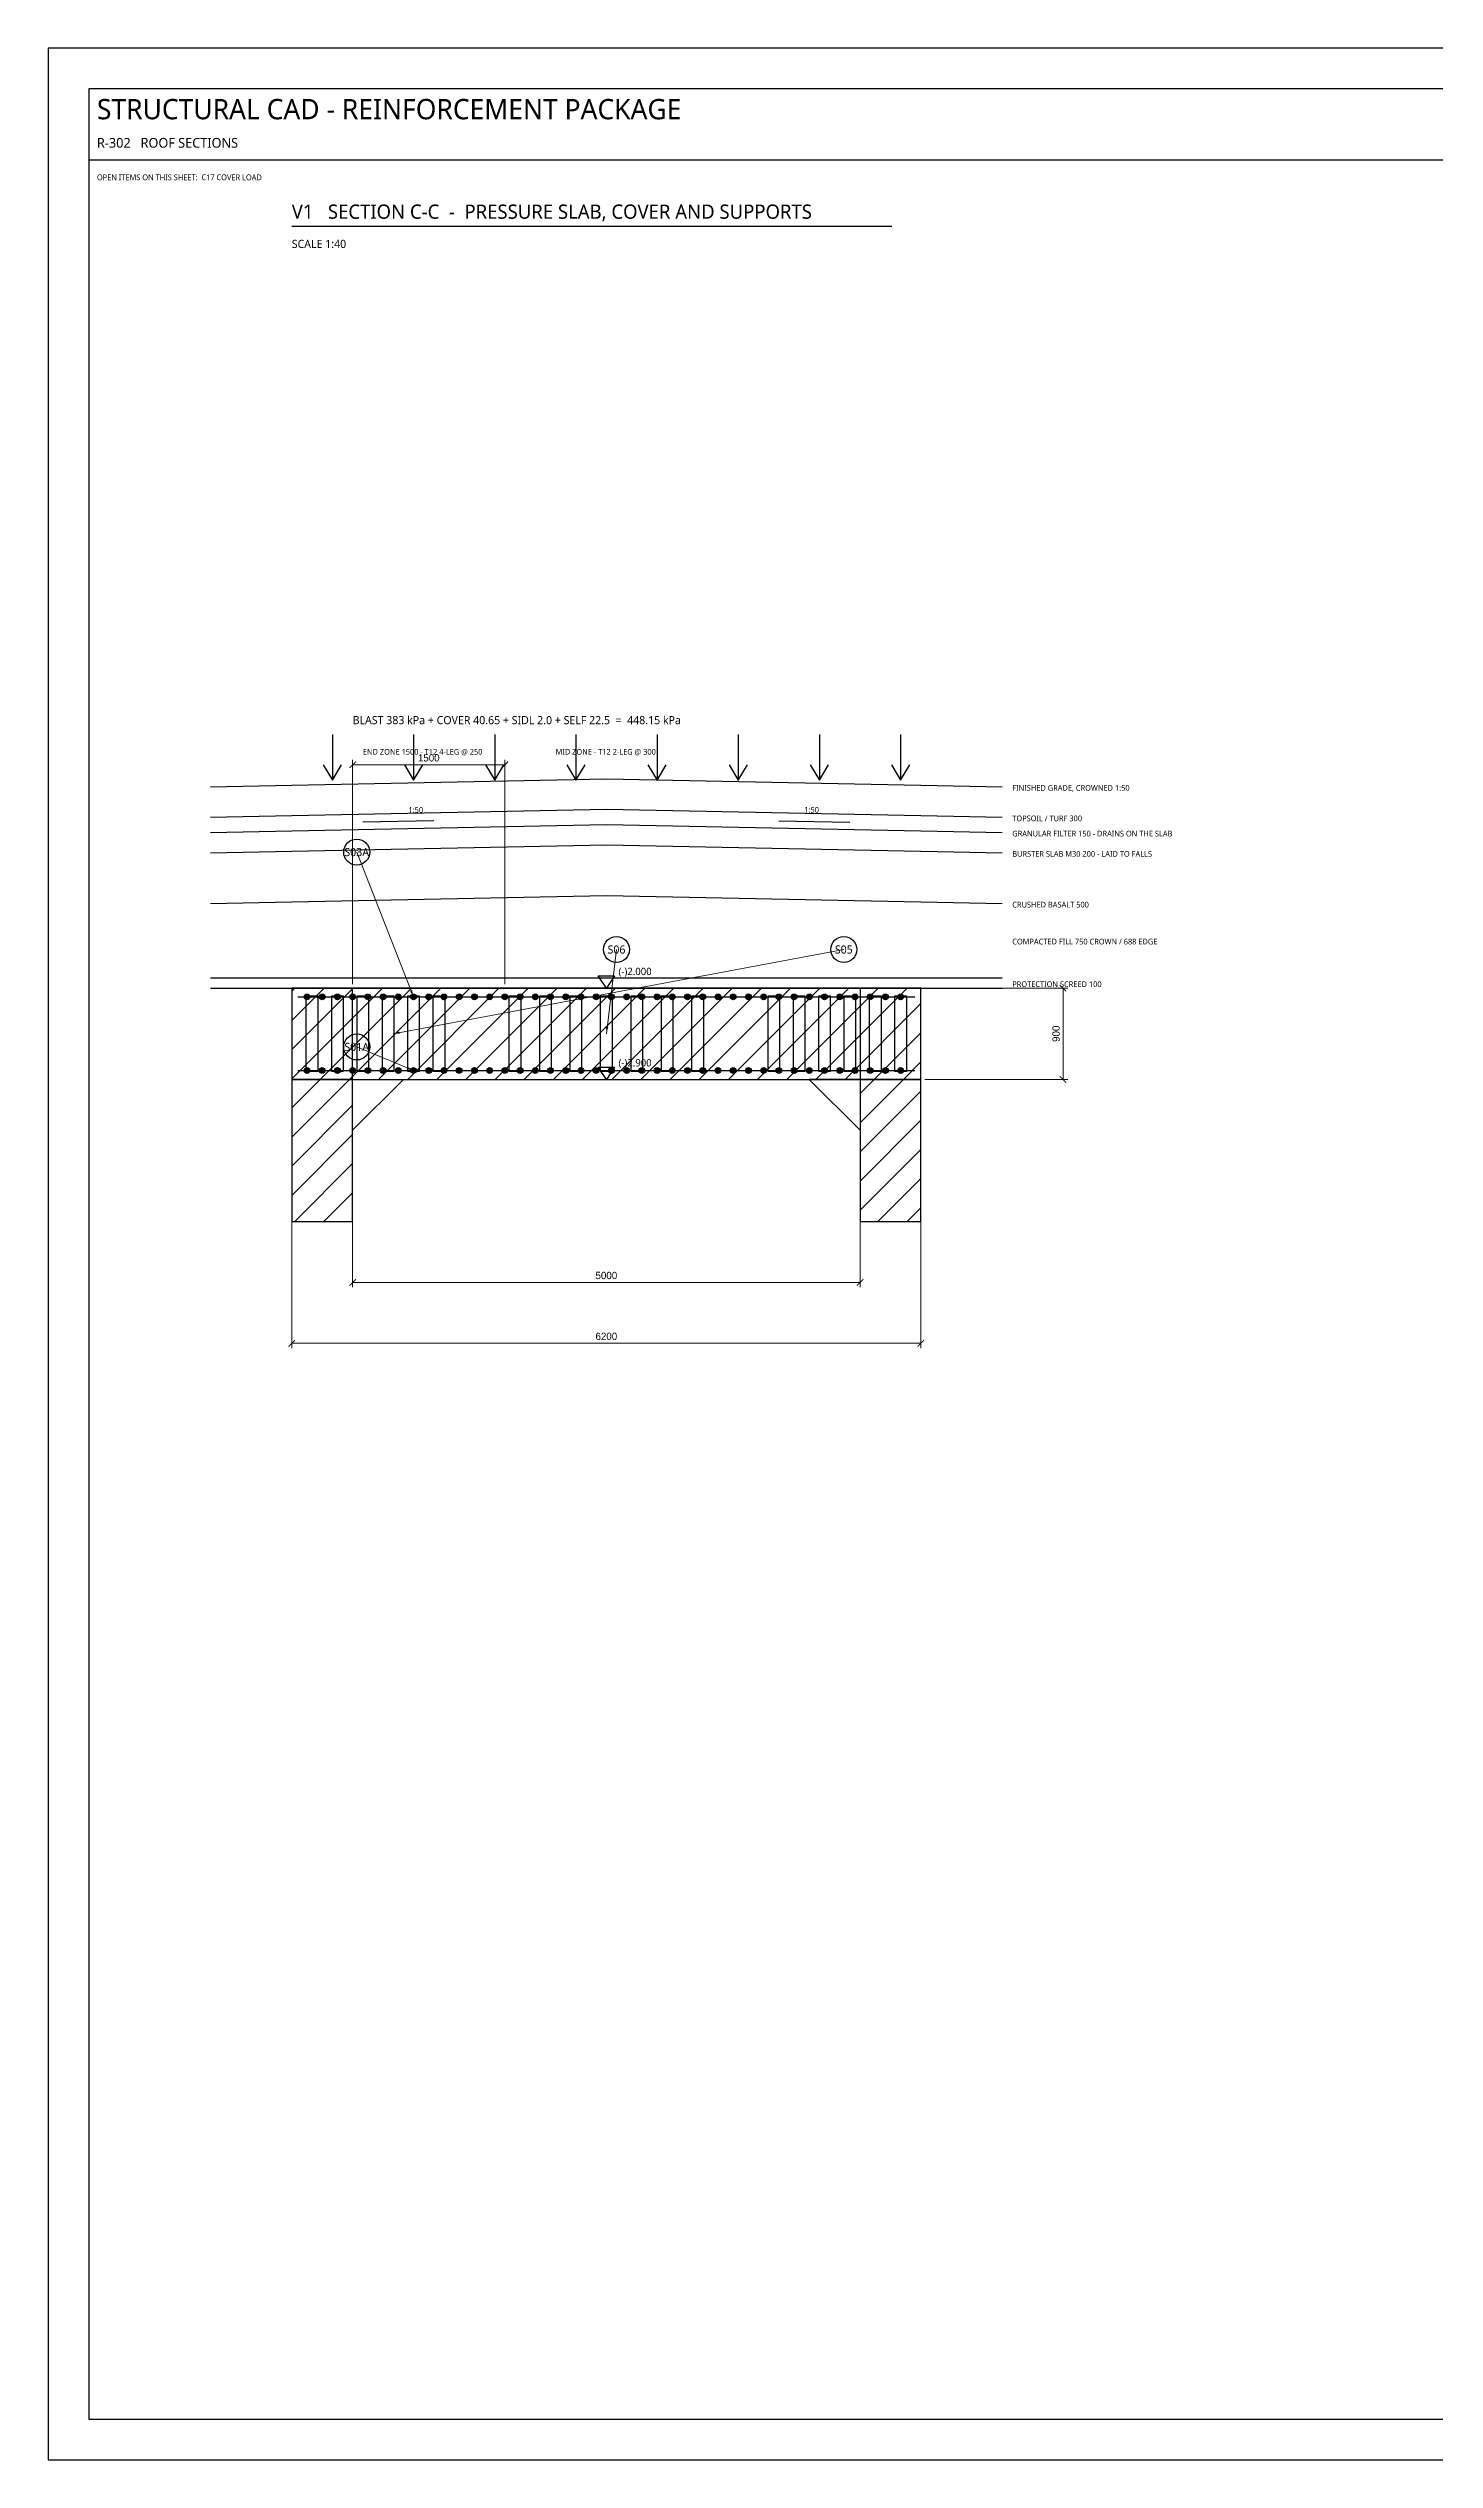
# Model space of a CAD drawing. Header units: millimetres. Extents: x 0 to 841, y 0 to 594.
# Drawn here: x 0 to 342, y 0 to 594 of the extents above; entities that cross this region are included whole.
import ezdxf
from ezdxf.enums import TextEntityAlignment as Align

# ---------------------------------------------------------------- set-up
doc = ezdxf.new("R2010")
doc.units = ezdxf.units.MM
for name, color, linetype in [('S-BLAST', 1, 'Continuous'), ('S-CALLOUT', 2, 'Continuous'), ('S-CONCRETE', 7, 'Continuous'), ('S-DIM', 4, 'Continuous'), ('S-EXISTING', 8, 'Continuous'), ('S-HATCH', 8, 'Continuous'), ('S-LEVEL', 4, 'Continuous'), ('S-REBAR-MAIN', 1, 'Continuous'), ('S-REBAR-STIRRUP', 6, 'Continuous'), ('S-TEXT', 7, 'Continuous'), ('S-TITLE', 7, 'Continuous'), ('S-WATERPROOF', 30, 'Continuous')]:
    doc.layers.add(name, color=color, linetype=linetype)
doc.styles.add('OpenSans', font='OpenSans-Regular.ttf')
doc.dimstyles.new('SC-DIM', dxfattribs={"dimtxt": 1.8, "dimasz": 1.6, "dimexe": 1.2, "dimexo": 1, "dimgap": 0.8, "dimtad": 1, "dimdec": 0, "dimblk": 'ARCHTICK', "dimcen": 2.5, "dimclrd": 4, "dimclre": 4, "dimclrt": 4, "dimazin": 3, "dimtfac": 1, "dimtmove": 0, "dimatfit": 3, "dimlwd": 13, "dimlwe": 13})

# ---------------------------------------------------------------- blocks, each defined once
blk = doc.blocks.new('_ARCHTICK')
at = {"color": 0, "linetype": 'BYBLOCK', "const_width": 0.15}
blk.add_lwpolyline([(-0.5, -0.5), (0.5, 0.5)], dxfattribs=at)
blk = doc.blocks.new('LEVELMK')
at = {"layer": 'S-LEVEL'}
blk.add_lwpolyline([(0, 0), (-2, 3), (2, 3), (0, 0)], close=True, dxfattribs=at)
blk = doc.blocks.new('BARMARK')
at = {"layer": 'S-CALLOUT'}
blk.add_circle((0, 0), 3.2, dxfattribs=at)

msp = doc.modelspace()

# ---------------------------------------------------------------- hatches: boundary and pattern name
at = {"layer": 'S-HATCH'}
h = msp.add_hatch(dxfattribs=at)
h.set_pattern_fill('ANSI31', scale=1.6)
h.paths.add_polyline_path([(60, 340), (215, 340), (215, 362.5), (60, 362.5)])
h = msp.add_hatch(dxfattribs=at)
h.set_pattern_fill('ANSI31', scale=1.6)
h.paths.add_polyline_path([(60, 305), (75, 305), (75, 340), (60, 340)])
h = msp.add_hatch(dxfattribs=at)
h.set_pattern_fill('ANSI31', scale=1.6)
h.paths.add_polyline_path([(200, 305), (215, 305), (215, 340), (200, 340)])
at = {"layer": 'S-REBAR-MAIN'}
for points in [[(64.45, 360.325), (64.397, 360.593), (64.245, 360.82), (64.018, 360.972), (63.75, 361.025), (63.482, 360.972), (63.255, 360.82), (63.103, 360.593), (63.05, 360.325), (63.103, 360.057), (63.255, 359.83), (63.482, 359.678), (63.75, 359.625), (64.018, 359.678), (64.245, 359.83), (64.397, 360.057)], [(68.2, 360.325), (68.147, 360.593), (67.995, 360.82), (67.768, 360.972), (67.5, 361.025), (67.232, 360.972), (67.005, 360.82), (66.853, 360.593), (66.8, 360.325), (66.853, 360.057), (67.005, 359.83), (67.232, 359.678), (67.5, 359.625), (67.768, 359.678), (67.995, 359.83), (68.147, 360.057)], [(71.95, 360.325), (71.897, 360.593), (71.745, 360.82), (71.518, 360.972), (71.25, 361.025), (70.982, 360.972), (70.755, 360.82), (70.603, 360.593), (70.55, 360.325), (70.603, 360.057), (70.755, 359.83), (70.982, 359.678), (71.25, 359.625), (71.518, 359.678), (71.745, 359.83), (71.897, 360.057)], [(75.7, 360.325), (75.647, 360.593), (75.495, 360.82), (75.268, 360.972), (75, 361.025), (74.732, 360.972), (74.505, 360.82), (74.353, 360.593), (74.3, 360.325), (74.353, 360.057), (74.505, 359.83), (74.732, 359.678), (75, 359.625), (75.268, 359.678), (75.495, 359.83), (75.647, 360.057)], [(79.45, 360.325), (79.397, 360.593), (79.245, 360.82), (79.018, 360.972), (78.75, 361.025), (78.482, 360.972), (78.255, 360.82), (78.103, 360.593), (78.05, 360.325), (78.103, 360.057), (78.255, 359.83), (78.482, 359.678), (78.75, 359.625), (79.018, 359.678), (79.245, 359.83), (79.397, 360.057)], [(83.2, 360.325), (83.147, 360.593), (82.995, 360.82), (82.768, 360.972), (82.5, 361.025), (82.232, 360.972), (82.005, 360.82), (81.853, 360.593), (81.8, 360.325), (81.853, 360.057), (82.005, 359.83), (82.232, 359.678), (82.5, 359.625), (82.768, 359.678), (82.995, 359.83), (83.147, 360.057)], [(86.95, 360.325), (86.897, 360.593), (86.745, 360.82), (86.518, 360.972), (86.25, 361.025), (85.982, 360.972), (85.755, 360.82), (85.603, 360.593), (85.55, 360.325), (85.603, 360.057), (85.755, 359.83), (85.982, 359.678), (86.25, 359.625), (86.518, 359.678), (86.745, 359.83), (86.897, 360.057)], [(90.7, 360.325), (90.647, 360.593), (90.495, 360.82), (90.268, 360.972), (90, 361.025), (89.732, 360.972), (89.505, 360.82), (89.353, 360.593), (89.3, 360.325), (89.353, 360.057), (89.505, 359.83), (89.732, 359.678), (90, 359.625), (90.268, 359.678), (90.495, 359.83), (90.647, 360.057)], [(94.45, 360.325), (94.397, 360.593), (94.245, 360.82), (94.018, 360.972), (93.75, 361.025), (93.482, 360.972), (93.255, 360.82), (93.103, 360.593), (93.05, 360.325), (93.103, 360.057), (93.255, 359.83), (93.482, 359.678), (93.75, 359.625), (94.018, 359.678), (94.245, 359.83), (94.397, 360.057)], [(98.2, 360.325), (98.147, 360.593), (97.995, 360.82), (97.768, 360.972), (97.5, 361.025), (97.232, 360.972), (97.005, 360.82), (96.853, 360.593), (96.8, 360.325), (96.853, 360.057), (97.005, 359.83), (97.232, 359.678), (97.5, 359.625), (97.768, 359.678), (97.995, 359.83), (98.147, 360.057)], [(101.95, 360.325), (101.897, 360.593), (101.745, 360.82), (101.518, 360.972), (101.25, 361.025), (100.982, 360.972), (100.755, 360.82), (100.603, 360.593), (100.55, 360.325), (100.603, 360.057), (100.755, 359.83), (100.982, 359.678), (101.25, 359.625), (101.518, 359.678), (101.745, 359.83), (101.897, 360.057)], [(105.7, 360.325), (105.647, 360.593), (105.495, 360.82), (105.268, 360.972), (105, 361.025), (104.732, 360.972), (104.505, 360.82), (104.353, 360.593), (104.3, 360.325), (104.353, 360.057), (104.505, 359.83), (104.732, 359.678), (105, 359.625), (105.268, 359.678), (105.495, 359.83), (105.647, 360.057)], [(109.45, 360.325), (109.397, 360.593), (109.245, 360.82), (109.018, 360.972), (108.75, 361.025), (108.482, 360.972), (108.255, 360.82), (108.103, 360.593), (108.05, 360.325), (108.103, 360.057), (108.255, 359.83), (108.482, 359.678), (108.75, 359.625), (109.018, 359.678), (109.245, 359.83), (109.397, 360.057)], [(113.2, 360.325), (113.147, 360.593), (112.995, 360.82), (112.768, 360.972), (112.5, 361.025), (112.232, 360.972), (112.005, 360.82), (111.853, 360.593), (111.8, 360.325), (111.853, 360.057), (112.005, 359.83), (112.232, 359.678), (112.5, 359.625), (112.768, 359.678), (112.995, 359.83), (113.147, 360.057)], [(116.95, 360.325), (116.897, 360.593), (116.745, 360.82), (116.518, 360.972), (116.25, 361.025), (115.982, 360.972), (115.755, 360.82), (115.603, 360.593), (115.55, 360.325), (115.603, 360.057), (115.755, 359.83), (115.982, 359.678), (116.25, 359.625), (116.518, 359.678), (116.745, 359.83), (116.897, 360.057)], [(120.7, 360.325), (120.647, 360.593), (120.495, 360.82), (120.268, 360.972), (120, 361.025), (119.732, 360.972), (119.505, 360.82), (119.353, 360.593), (119.3, 360.325), (119.353, 360.057), (119.505, 359.83), (119.732, 359.678), (120, 359.625), (120.268, 359.678), (120.495, 359.83), (120.647, 360.057)], [(124.45, 360.325), (124.397, 360.593), (124.245, 360.82), (124.018, 360.972), (123.75, 361.025), (123.482, 360.972), (123.255, 360.82), (123.103, 360.593), (123.05, 360.325), (123.103, 360.057), (123.255, 359.83), (123.482, 359.678), (123.75, 359.625), (124.018, 359.678), (124.245, 359.83), (124.397, 360.057)], [(128.2, 360.325), (128.147, 360.593), (127.995, 360.82), (127.768, 360.972), (127.5, 361.025), (127.232, 360.972), (127.005, 360.82), (126.853, 360.593), (126.8, 360.325), (126.853, 360.057), (127.005, 359.83), (127.232, 359.678), (127.5, 359.625), (127.768, 359.678), (127.995, 359.83), (128.147, 360.057)], [(131.95, 360.325), (131.897, 360.593), (131.745, 360.82), (131.518, 360.972), (131.25, 361.025), (130.982, 360.972), (130.755, 360.82), (130.603, 360.593), (130.55, 360.325), (130.603, 360.057), (130.755, 359.83), (130.982, 359.678), (131.25, 359.625), (131.518, 359.678), (131.745, 359.83), (131.897, 360.057)], [(135.7, 360.325), (135.647, 360.593), (135.495, 360.82), (135.268, 360.972), (135, 361.025), (134.732, 360.972), (134.505, 360.82), (134.353, 360.593), (134.3, 360.325), (134.353, 360.057), (134.505, 359.83), (134.732, 359.678), (135, 359.625), (135.268, 359.678), (135.495, 359.83), (135.647, 360.057)], [(139.45, 360.325), (139.397, 360.593), (139.245, 360.82), (139.018, 360.972), (138.75, 361.025), (138.482, 360.972), (138.255, 360.82), (138.103, 360.593), (138.05, 360.325), (138.103, 360.057), (138.255, 359.83), (138.482, 359.678), (138.75, 359.625), (139.018, 359.678), (139.245, 359.83), (139.397, 360.057)], [(143.2, 360.325), (143.147, 360.593), (142.995, 360.82), (142.768, 360.972), (142.5, 361.025), (142.232, 360.972), (142.005, 360.82), (141.853, 360.593), (141.8, 360.325), (141.853, 360.057), (142.005, 359.83), (142.232, 359.678), (142.5, 359.625), (142.768, 359.678), (142.995, 359.83), (143.147, 360.057)], [(146.95, 360.325), (146.897, 360.593), (146.745, 360.82), (146.518, 360.972), (146.25, 361.025), (145.982, 360.972), (145.755, 360.82), (145.603, 360.593), (145.55, 360.325), (145.603, 360.057), (145.755, 359.83), (145.982, 359.678), (146.25, 359.625), (146.518, 359.678), (146.745, 359.83), (146.897, 360.057)], [(150.7, 360.325), (150.647, 360.593), (150.495, 360.82), (150.268, 360.972), (150, 361.025), (149.732, 360.972), (149.505, 360.82), (149.353, 360.593), (149.3, 360.325), (149.353, 360.057), (149.505, 359.83), (149.732, 359.678), (150, 359.625), (150.268, 359.678), (150.495, 359.83), (150.647, 360.057)], [(154.45, 360.325), (154.397, 360.593), (154.245, 360.82), (154.018, 360.972), (153.75, 361.025), (153.482, 360.972), (153.255, 360.82), (153.103, 360.593), (153.05, 360.325), (153.103, 360.057), (153.255, 359.83), (153.482, 359.678), (153.75, 359.625), (154.018, 359.678), (154.245, 359.83), (154.397, 360.057)], [(158.2, 360.325), (158.147, 360.593), (157.995, 360.82), (157.768, 360.972), (157.5, 361.025), (157.232, 360.972), (157.005, 360.82), (156.853, 360.593), (156.8, 360.325), (156.853, 360.057), (157.005, 359.83), (157.232, 359.678), (157.5, 359.625), (157.768, 359.678), (157.995, 359.83), (158.147, 360.057)], [(161.95, 360.325), (161.897, 360.593), (161.745, 360.82), (161.518, 360.972), (161.25, 361.025), (160.982, 360.972), (160.755, 360.82), (160.603, 360.593), (160.55, 360.325), (160.603, 360.057), (160.755, 359.83), (160.982, 359.678), (161.25, 359.625), (161.518, 359.678), (161.745, 359.83), (161.897, 360.057)], [(165.7, 360.325), (165.647, 360.593), (165.495, 360.82), (165.268, 360.972), (165, 361.025), (164.732, 360.972), (164.505, 360.82), (164.353, 360.593), (164.3, 360.325), (164.353, 360.057), (164.505, 359.83), (164.732, 359.678), (165, 359.625), (165.268, 359.678), (165.495, 359.83), (165.647, 360.057)], [(169.45, 360.325), (169.397, 360.593), (169.245, 360.82), (169.018, 360.972), (168.75, 361.025), (168.482, 360.972), (168.255, 360.82), (168.103, 360.593), (168.05, 360.325), (168.103, 360.057), (168.255, 359.83), (168.482, 359.678), (168.75, 359.625), (169.018, 359.678), (169.245, 359.83), (169.397, 360.057)], [(173.2, 360.325), (173.147, 360.593), (172.995, 360.82), (172.768, 360.972), (172.5, 361.025), (172.232, 360.972), (172.005, 360.82), (171.853, 360.593), (171.8, 360.325), (171.853, 360.057), (172.005, 359.83), (172.232, 359.678), (172.5, 359.625), (172.768, 359.678), (172.995, 359.83), (173.147, 360.057)], [(176.95, 360.325), (176.897, 360.593), (176.745, 360.82), (176.518, 360.972), (176.25, 361.025), (175.982, 360.972), (175.755, 360.82), (175.603, 360.593), (175.55, 360.325), (175.603, 360.057), (175.755, 359.83), (175.982, 359.678), (176.25, 359.625), (176.518, 359.678), (176.745, 359.83), (176.897, 360.057)], [(180.7, 360.325), (180.647, 360.593), (180.495, 360.82), (180.268, 360.972), (180, 361.025), (179.732, 360.972), (179.505, 360.82), (179.353, 360.593), (179.3, 360.325), (179.353, 360.057), (179.505, 359.83), (179.732, 359.678), (180, 359.625), (180.268, 359.678), (180.495, 359.83), (180.647, 360.057)], [(184.45, 360.325), (184.397, 360.593), (184.245, 360.82), (184.018, 360.972), (183.75, 361.025), (183.482, 360.972), (183.255, 360.82), (183.103, 360.593), (183.05, 360.325), (183.103, 360.057), (183.255, 359.83), (183.482, 359.678), (183.75, 359.625), (184.018, 359.678), (184.245, 359.83), (184.397, 360.057)], [(188.2, 360.325), (188.147, 360.593), (187.995, 360.82), (187.768, 360.972), (187.5, 361.025), (187.232, 360.972), (187.005, 360.82), (186.853, 360.593), (186.8, 360.325), (186.853, 360.057), (187.005, 359.83), (187.232, 359.678), (187.5, 359.625), (187.768, 359.678), (187.995, 359.83), (188.147, 360.057)], [(191.95, 360.325), (191.897, 360.593), (191.745, 360.82), (191.518, 360.972), (191.25, 361.025), (190.982, 360.972), (190.755, 360.82), (190.603, 360.593), (190.55, 360.325), (190.603, 360.057), (190.755, 359.83), (190.982, 359.678), (191.25, 359.625), (191.518, 359.678), (191.745, 359.83), (191.897, 360.057)], [(195.7, 360.325), (195.647, 360.593), (195.495, 360.82), (195.268, 360.972), (195, 361.025), (194.732, 360.972), (194.505, 360.82), (194.353, 360.593), (194.3, 360.325), (194.353, 360.057), (194.505, 359.83), (194.732, 359.678), (195, 359.625), (195.268, 359.678), (195.495, 359.83), (195.647, 360.057)], [(199.45, 360.325), (199.397, 360.593), (199.245, 360.82), (199.018, 360.972), (198.75, 361.025), (198.482, 360.972), (198.255, 360.82), (198.103, 360.593), (198.05, 360.325), (198.103, 360.057), (198.255, 359.83), (198.482, 359.678), (198.75, 359.625), (199.018, 359.678), (199.245, 359.83), (199.397, 360.057)], [(203.2, 360.325), (203.147, 360.593), (202.995, 360.82), (202.768, 360.972), (202.5, 361.025), (202.232, 360.972), (202.005, 360.82), (201.853, 360.593), (201.8, 360.325), (201.853, 360.057), (202.005, 359.83), (202.232, 359.678), (202.5, 359.625), (202.768, 359.678), (202.995, 359.83), (203.147, 360.057)], [(206.95, 360.325), (206.897, 360.593), (206.745, 360.82), (206.518, 360.972), (206.25, 361.025), (205.982, 360.972), (205.755, 360.82), (205.603, 360.593), (205.55, 360.325), (205.603, 360.057), (205.755, 359.83), (205.982, 359.678), (206.25, 359.625), (206.518, 359.678), (206.745, 359.83), (206.897, 360.057)], [(210.7, 360.325), (210.647, 360.593), (210.495, 360.82), (210.268, 360.972), (210, 361.025), (209.732, 360.972), (209.505, 360.82), (209.353, 360.593), (209.3, 360.325), (209.353, 360.057), (209.505, 359.83), (209.732, 359.678), (210, 359.625), (210.268, 359.678), (210.495, 359.83), (210.647, 360.057)], [(64.45, 342.2), (64.397, 342.468), (64.245, 342.695), (64.018, 342.847), (63.75, 342.9), (63.482, 342.847), (63.255, 342.695), (63.103, 342.468), (63.05, 342.2), (63.103, 341.932), (63.255, 341.705), (63.482, 341.553), (63.75, 341.5), (64.018, 341.553), (64.245, 341.705), (64.397, 341.932)], [(68.2, 342.2), (68.147, 342.468), (67.995, 342.695), (67.768, 342.847), (67.5, 342.9), (67.232, 342.847), (67.005, 342.695), (66.853, 342.468), (66.8, 342.2), (66.853, 341.932), (67.005, 341.705), (67.232, 341.553), (67.5, 341.5), (67.768, 341.553), (67.995, 341.705), (68.147, 341.932)], [(71.95, 342.2), (71.897, 342.468), (71.745, 342.695), (71.518, 342.847), (71.25, 342.9), (70.982, 342.847), (70.755, 342.695), (70.603, 342.468), (70.55, 342.2), (70.603, 341.932), (70.755, 341.705), (70.982, 341.553), (71.25, 341.5), (71.518, 341.553), (71.745, 341.705), (71.897, 341.932)], [(75.7, 342.2), (75.647, 342.468), (75.495, 342.695), (75.268, 342.847), (75, 342.9), (74.732, 342.847), (74.505, 342.695), (74.353, 342.468), (74.3, 342.2), (74.353, 341.932), (74.505, 341.705), (74.732, 341.553), (75, 341.5), (75.268, 341.553), (75.495, 341.705), (75.647, 341.932)], [(79.45, 342.2), (79.397, 342.468), (79.245, 342.695), (79.018, 342.847), (78.75, 342.9), (78.482, 342.847), (78.255, 342.695), (78.103, 342.468), (78.05, 342.2), (78.103, 341.932), (78.255, 341.705), (78.482, 341.553), (78.75, 341.5), (79.018, 341.553), (79.245, 341.705), (79.397, 341.932)], [(83.2, 342.2), (83.147, 342.468), (82.995, 342.695), (82.768, 342.847), (82.5, 342.9), (82.232, 342.847), (82.005, 342.695), (81.853, 342.468), (81.8, 342.2), (81.853, 341.932), (82.005, 341.705), (82.232, 341.553), (82.5, 341.5), (82.768, 341.553), (82.995, 341.705), (83.147, 341.932)], [(86.95, 342.2), (86.897, 342.468), (86.745, 342.695), (86.518, 342.847), (86.25, 342.9), (85.982, 342.847), (85.755, 342.695), (85.603, 342.468), (85.55, 342.2), (85.603, 341.932), (85.755, 341.705), (85.982, 341.553), (86.25, 341.5), (86.518, 341.553), (86.745, 341.705), (86.897, 341.932)], [(90.7, 342.2), (90.647, 342.468), (90.495, 342.695), (90.268, 342.847), (90, 342.9), (89.732, 342.847), (89.505, 342.695), (89.353, 342.468), (89.3, 342.2), (89.353, 341.932), (89.505, 341.705), (89.732, 341.553), (90, 341.5), (90.268, 341.553), (90.495, 341.705), (90.647, 341.932)], [(94.45, 342.2), (94.397, 342.468), (94.245, 342.695), (94.018, 342.847), (93.75, 342.9), (93.482, 342.847), (93.255, 342.695), (93.103, 342.468), (93.05, 342.2), (93.103, 341.932), (93.255, 341.705), (93.482, 341.553), (93.75, 341.5), (94.018, 341.553), (94.245, 341.705), (94.397, 341.932)], [(98.2, 342.2), (98.147, 342.468), (97.995, 342.695), (97.768, 342.847), (97.5, 342.9), (97.232, 342.847), (97.005, 342.695), (96.853, 342.468), (96.8, 342.2), (96.853, 341.932), (97.005, 341.705), (97.232, 341.553), (97.5, 341.5), (97.768, 341.553), (97.995, 341.705), (98.147, 341.932)], [(101.95, 342.2), (101.897, 342.468), (101.745, 342.695), (101.518, 342.847), (101.25, 342.9), (100.982, 342.847), (100.755, 342.695), (100.603, 342.468), (100.55, 342.2), (100.603, 341.932), (100.755, 341.705), (100.982, 341.553), (101.25, 341.5), (101.518, 341.553), (101.745, 341.705), (101.897, 341.932)], [(105.7, 342.2), (105.647, 342.468), (105.495, 342.695), (105.268, 342.847), (105, 342.9), (104.732, 342.847), (104.505, 342.695), (104.353, 342.468), (104.3, 342.2), (104.353, 341.932), (104.505, 341.705), (104.732, 341.553), (105, 341.5), (105.268, 341.553), (105.495, 341.705), (105.647, 341.932)], [(109.45, 342.2), (109.397, 342.468), (109.245, 342.695), (109.018, 342.847), (108.75, 342.9), (108.482, 342.847), (108.255, 342.695), (108.103, 342.468), (108.05, 342.2), (108.103, 341.932), (108.255, 341.705), (108.482, 341.553), (108.75, 341.5), (109.018, 341.553), (109.245, 341.705), (109.397, 341.932)], [(113.2, 342.2), (113.147, 342.468), (112.995, 342.695), (112.768, 342.847), (112.5, 342.9), (112.232, 342.847), (112.005, 342.695), (111.853, 342.468), (111.8, 342.2), (111.853, 341.932), (112.005, 341.705), (112.232, 341.553), (112.5, 341.5), (112.768, 341.553), (112.995, 341.705), (113.147, 341.932)], [(116.95, 342.2), (116.897, 342.468), (116.745, 342.695), (116.518, 342.847), (116.25, 342.9), (115.982, 342.847), (115.755, 342.695), (115.603, 342.468), (115.55, 342.2), (115.603, 341.932), (115.755, 341.705), (115.982, 341.553), (116.25, 341.5), (116.518, 341.553), (116.745, 341.705), (116.897, 341.932)], [(120.7, 342.2), (120.647, 342.468), (120.495, 342.695), (120.268, 342.847), (120, 342.9), (119.732, 342.847), (119.505, 342.695), (119.353, 342.468), (119.3, 342.2), (119.353, 341.932), (119.505, 341.705), (119.732, 341.553), (120, 341.5), (120.268, 341.553), (120.495, 341.705), (120.647, 341.932)], [(124.45, 342.2), (124.397, 342.468), (124.245, 342.695), (124.018, 342.847), (123.75, 342.9), (123.482, 342.847), (123.255, 342.695), (123.103, 342.468), (123.05, 342.2), (123.103, 341.932), (123.255, 341.705), (123.482, 341.553), (123.75, 341.5), (124.018, 341.553), (124.245, 341.705), (124.397, 341.932)], [(128.2, 342.2), (128.147, 342.468), (127.995, 342.695), (127.768, 342.847), (127.5, 342.9), (127.232, 342.847), (127.005, 342.695), (126.853, 342.468), (126.8, 342.2), (126.853, 341.932), (127.005, 341.705), (127.232, 341.553), (127.5, 341.5), (127.768, 341.553), (127.995, 341.705), (128.147, 341.932)], [(131.95, 342.2), (131.897, 342.468), (131.745, 342.695), (131.518, 342.847), (131.25, 342.9), (130.982, 342.847), (130.755, 342.695), (130.603, 342.468), (130.55, 342.2), (130.603, 341.932), (130.755, 341.705), (130.982, 341.553), (131.25, 341.5), (131.518, 341.553), (131.745, 341.705), (131.897, 341.932)], [(135.7, 342.2), (135.647, 342.468), (135.495, 342.695), (135.268, 342.847), (135, 342.9), (134.732, 342.847), (134.505, 342.695), (134.353, 342.468), (134.3, 342.2), (134.353, 341.932), (134.505, 341.705), (134.732, 341.553), (135, 341.5), (135.268, 341.553), (135.495, 341.705), (135.647, 341.932)], [(139.45, 342.2), (139.397, 342.468), (139.245, 342.695), (139.018, 342.847), (138.75, 342.9), (138.482, 342.847), (138.255, 342.695), (138.103, 342.468), (138.05, 342.2), (138.103, 341.932), (138.255, 341.705), (138.482, 341.553), (138.75, 341.5), (139.018, 341.553), (139.245, 341.705), (139.397, 341.932)], [(143.2, 342.2), (143.147, 342.468), (142.995, 342.695), (142.768, 342.847), (142.5, 342.9), (142.232, 342.847), (142.005, 342.695), (141.853, 342.468), (141.8, 342.2), (141.853, 341.932), (142.005, 341.705), (142.232, 341.553), (142.5, 341.5), (142.768, 341.553), (142.995, 341.705), (143.147, 341.932)], [(146.95, 342.2), (146.897, 342.468), (146.745, 342.695), (146.518, 342.847), (146.25, 342.9), (145.982, 342.847), (145.755, 342.695), (145.603, 342.468), (145.55, 342.2), (145.603, 341.932), (145.755, 341.705), (145.982, 341.553), (146.25, 341.5), (146.518, 341.553), (146.745, 341.705), (146.897, 341.932)], [(150.7, 342.2), (150.647, 342.468), (150.495, 342.695), (150.268, 342.847), (150, 342.9), (149.732, 342.847), (149.505, 342.695), (149.353, 342.468), (149.3, 342.2), (149.353, 341.932), (149.505, 341.705), (149.732, 341.553), (150, 341.5), (150.268, 341.553), (150.495, 341.705), (150.647, 341.932)], [(154.45, 342.2), (154.397, 342.468), (154.245, 342.695), (154.018, 342.847), (153.75, 342.9), (153.482, 342.847), (153.255, 342.695), (153.103, 342.468), (153.05, 342.2), (153.103, 341.932), (153.255, 341.705), (153.482, 341.553), (153.75, 341.5), (154.018, 341.553), (154.245, 341.705), (154.397, 341.932)], [(158.2, 342.2), (158.147, 342.468), (157.995, 342.695), (157.768, 342.847), (157.5, 342.9), (157.232, 342.847), (157.005, 342.695), (156.853, 342.468), (156.8, 342.2), (156.853, 341.932), (157.005, 341.705), (157.232, 341.553), (157.5, 341.5), (157.768, 341.553), (157.995, 341.705), (158.147, 341.932)], [(161.95, 342.2), (161.897, 342.468), (161.745, 342.695), (161.518, 342.847), (161.25, 342.9), (160.982, 342.847), (160.755, 342.695), (160.603, 342.468), (160.55, 342.2), (160.603, 341.932), (160.755, 341.705), (160.982, 341.553), (161.25, 341.5), (161.518, 341.553), (161.745, 341.705), (161.897, 341.932)], [(165.7, 342.2), (165.647, 342.468), (165.495, 342.695), (165.268, 342.847), (165, 342.9), (164.732, 342.847), (164.505, 342.695), (164.353, 342.468), (164.3, 342.2), (164.353, 341.932), (164.505, 341.705), (164.732, 341.553), (165, 341.5), (165.268, 341.553), (165.495, 341.705), (165.647, 341.932)], [(169.45, 342.2), (169.397, 342.468), (169.245, 342.695), (169.018, 342.847), (168.75, 342.9), (168.482, 342.847), (168.255, 342.695), (168.103, 342.468), (168.05, 342.2), (168.103, 341.932), (168.255, 341.705), (168.482, 341.553), (168.75, 341.5), (169.018, 341.553), (169.245, 341.705), (169.397, 341.932)], [(173.2, 342.2), (173.147, 342.468), (172.995, 342.695), (172.768, 342.847), (172.5, 342.9), (172.232, 342.847), (172.005, 342.695), (171.853, 342.468), (171.8, 342.2), (171.853, 341.932), (172.005, 341.705), (172.232, 341.553), (172.5, 341.5), (172.768, 341.553), (172.995, 341.705), (173.147, 341.932)], [(176.95, 342.2), (176.897, 342.468), (176.745, 342.695), (176.518, 342.847), (176.25, 342.9), (175.982, 342.847), (175.755, 342.695), (175.603, 342.468), (175.55, 342.2), (175.603, 341.932), (175.755, 341.705), (175.982, 341.553), (176.25, 341.5), (176.518, 341.553), (176.745, 341.705), (176.897, 341.932)], [(180.7, 342.2), (180.647, 342.468), (180.495, 342.695), (180.268, 342.847), (180, 342.9), (179.732, 342.847), (179.505, 342.695), (179.353, 342.468), (179.3, 342.2), (179.353, 341.932), (179.505, 341.705), (179.732, 341.553), (180, 341.5), (180.268, 341.553), (180.495, 341.705), (180.647, 341.932)], [(184.45, 342.2), (184.397, 342.468), (184.245, 342.695), (184.018, 342.847), (183.75, 342.9), (183.482, 342.847), (183.255, 342.695), (183.103, 342.468), (183.05, 342.2), (183.103, 341.932), (183.255, 341.705), (183.482, 341.553), (183.75, 341.5), (184.018, 341.553), (184.245, 341.705), (184.397, 341.932)], [(188.2, 342.2), (188.147, 342.468), (187.995, 342.695), (187.768, 342.847), (187.5, 342.9), (187.232, 342.847), (187.005, 342.695), (186.853, 342.468), (186.8, 342.2), (186.853, 341.932), (187.005, 341.705), (187.232, 341.553), (187.5, 341.5), (187.768, 341.553), (187.995, 341.705), (188.147, 341.932)], [(191.95, 342.2), (191.897, 342.468), (191.745, 342.695), (191.518, 342.847), (191.25, 342.9), (190.982, 342.847), (190.755, 342.695), (190.603, 342.468), (190.55, 342.2), (190.603, 341.932), (190.755, 341.705), (190.982, 341.553), (191.25, 341.5), (191.518, 341.553), (191.745, 341.705), (191.897, 341.932)], [(195.7, 342.2), (195.647, 342.468), (195.495, 342.695), (195.268, 342.847), (195, 342.9), (194.732, 342.847), (194.505, 342.695), (194.353, 342.468), (194.3, 342.2), (194.353, 341.932), (194.505, 341.705), (194.732, 341.553), (195, 341.5), (195.268, 341.553), (195.495, 341.705), (195.647, 341.932)], [(199.45, 342.2), (199.397, 342.468), (199.245, 342.695), (199.018, 342.847), (198.75, 342.9), (198.482, 342.847), (198.255, 342.695), (198.103, 342.468), (198.05, 342.2), (198.103, 341.932), (198.255, 341.705), (198.482, 341.553), (198.75, 341.5), (199.018, 341.553), (199.245, 341.705), (199.397, 341.932)], [(203.2, 342.2), (203.147, 342.468), (202.995, 342.695), (202.768, 342.847), (202.5, 342.9), (202.232, 342.847), (202.005, 342.695), (201.853, 342.468), (201.8, 342.2), (201.853, 341.932), (202.005, 341.705), (202.232, 341.553), (202.5, 341.5), (202.768, 341.553), (202.995, 341.705), (203.147, 341.932)], [(206.95, 342.2), (206.897, 342.468), (206.745, 342.695), (206.518, 342.847), (206.25, 342.9), (205.982, 342.847), (205.755, 342.695), (205.603, 342.468), (205.55, 342.2), (205.603, 341.932), (205.755, 341.705), (205.982, 341.553), (206.25, 341.5), (206.518, 341.553), (206.745, 341.705), (206.897, 341.932)], [(210.7, 342.2), (210.647, 342.468), (210.495, 342.695), (210.268, 342.847), (210, 342.9), (209.732, 342.847), (209.505, 342.695), (209.353, 342.468), (209.3, 342.2), (209.353, 341.932), (209.505, 341.705), (209.732, 341.553), (210, 341.5), (210.268, 341.553), (210.495, 341.705), (210.647, 341.932)]]:
    msp.add_hatch(color=1, dxfattribs=at).paths.add_polyline_path(points)

# ---------------------------------------------------------------- linework, layer by layer
at = {"layer": 'S-BLAST'}
for p, q in [((70, 425), (70, 413.75)), ((90, 425), (90, 413.75)), ((110, 425), (110, 413.75)), ((130, 425), (130, 413.75)), ((150, 425), (150, 413.75)), ((170, 425), (170, 413.75)), ((190, 425), (190, 413.75)), ((210, 425), (210, 413.75)), ((95, 403.7), (77.5, 403.35)), ((180, 403.7), (197.5, 403.35))]:
    msp.add_line(p, q, dxfattribs=at)
for points in [[(67.75, 417.5), (70, 413.75), (72.25, 417.5)], [(87.75, 417.5), (90, 413.75), (92.25, 417.5)], [(107.75, 417.5), (110, 413.75), (112.25, 417.5)], [(127.75, 417.5), (130, 413.75), (132.25, 417.5)], [(147.75, 417.5), (150, 413.75), (152.25, 417.5)], [(167.75, 417.5), (170, 413.75), (172.25, 417.5)], [(187.75, 417.5), (190, 413.75), (192.25, 417.5)], [(207.75, 417.5), (210, 413.75), (212.25, 417.5)]]:
    msp.add_lwpolyline(points, dxfattribs=at)
at = {"layer": 'S-CONCRETE'}
for points in [[(60, 340), (75, 340), (75, 362.5), (60, 362.5)], [(60, 340), (215, 340), (215, 362.5), (60, 362.5)], [(200, 340), (215, 340), (215, 362.5), (200, 362.5)], [(60, 305), (75, 305), (75, 340), (60, 340)], [(200, 305), (215, 305), (215, 340), (200, 340)]]:
    msp.add_lwpolyline(points, close=True, dxfattribs=at)
for points in [[(75, 340), (87.5, 340), (75, 327.5)], [(200, 340), (187.5, 340), (200, 327.5)]]:
    msp.add_lwpolyline(points, dxfattribs=at)
at = {"layer": 'S-EXISTING'}
msp.add_line((40, 365), (235, 365), dxfattribs=at)
for points in [[(40, 412.1), (60, 412.5), (137.5, 414.05), (215, 412.5), (235, 412.1)], [(40, 404.6), (60, 405), (137.5, 406.55), (215, 405), (235, 404.6)], [(40, 400.85), (60, 401.25), (137.5, 402.8), (215, 401.25), (235, 400.85)], [(40, 383.35), (60, 383.75), (137.5, 385.3), (215, 383.75), (235, 383.35)]]:
    msp.add_lwpolyline(points, dxfattribs=at)
at = {"layer": 'S-REBAR-MAIN'}
for p, q in [((61.5, 360.325), (213.5, 360.325)), ((61.5, 342.2), (213.5, 342.2))]:
    msp.add_line(p, q, dxfattribs=at)
for centre in [(63.75, 360.325), (67.5, 360.325), (71.25, 360.325), (75, 360.325), (78.75, 360.325), (82.5, 360.325), (86.25, 360.325), (90, 360.325), (93.75, 360.325), (97.5, 360.325), (101.25, 360.325), (105, 360.325), (108.75, 360.325), (112.5, 360.325), (116.25, 360.325), (120, 360.325), (123.75, 360.325), (127.5, 360.325), (131.25, 360.325), (135, 360.325), (138.75, 360.325), (142.5, 360.325), (146.25, 360.325), (150, 360.325), (153.75, 360.325), (157.5, 360.325), (161.25, 360.325), (165, 360.325), (168.75, 360.325), (172.5, 360.325), (176.25, 360.325), (180, 360.325), (183.75, 360.325), (187.5, 360.325), (191.25, 360.325), (195, 360.325), (198.75, 360.325), (202.5, 360.325), (206.25, 360.325), (210, 360.325), (63.75, 342.2), (67.5, 342.2), (71.25, 342.2), (75, 342.2), (78.75, 342.2), (82.5, 342.2), (86.25, 342.2), (90, 342.2), (93.75, 342.2), (97.5, 342.2), (101.25, 342.2), (105, 342.2), (108.75, 342.2), (112.5, 342.2), (116.25, 342.2), (120, 342.2), (123.75, 342.2), (127.5, 342.2), (131.25, 342.2), (135, 342.2), (138.75, 342.2), (142.5, 342.2), (146.25, 342.2), (150, 342.2), (153.75, 342.2), (157.5, 342.2), (161.25, 342.2), (165, 342.2), (168.75, 342.2), (172.5, 342.2), (176.25, 342.2), (180, 342.2), (183.75, 342.2), (187.5, 342.2), (191.25, 342.2), (195, 342.2), (198.75, 342.2), (202.5, 342.2), (206.25, 342.2), (210, 342.2)]:
    msp.add_circle(centre, 0.7, dxfattribs=at)
at = {"layer": 'S-REBAR-STIRRUP'}
for points in [[(63.5, 342), (66.5, 342), (66.5, 360.5), (63.5, 360.5)], [(69.75, 342), (72.75, 342), (72.75, 360.5), (69.75, 360.5)], [(76, 342), (79, 342), (79, 360.5), (76, 360.5)], [(82.25, 342), (85.25, 342), (85.25, 360.5), (82.25, 360.5)], [(88.5, 342), (91.5, 342), (91.5, 360.5), (88.5, 360.5)], [(94.75, 342), (97.75, 342), (97.75, 360.5), (94.75, 360.5)], [(113.5, 342), (116.5, 342), (116.5, 360.5), (113.5, 360.5)], [(121, 342), (124, 342), (124, 360.5), (121, 360.5)], [(128.5, 342), (131.5, 342), (131.5, 360.5), (128.5, 360.5)], [(136, 342), (139, 342), (139, 360.5), (136, 360.5)], [(143.5, 342), (146.5, 342), (146.5, 360.5), (143.5, 360.5)], [(151, 342), (154, 342), (154, 360.5), (151, 360.5)], [(158.5, 342), (161.5, 342), (161.5, 360.5), (158.5, 360.5)], [(177.25, 342), (180.25, 342), (180.25, 360.5), (177.25, 360.5)], [(183.5, 342), (186.5, 342), (186.5, 360.5), (183.5, 360.5)], [(189.75, 342), (192.75, 342), (192.75, 360.5), (189.75, 360.5)], [(196, 342), (199, 342), (199, 360.5), (196, 360.5)], [(202.25, 342), (205.25, 342), (205.25, 360.5), (202.25, 360.5)], [(208.5, 342), (211.5, 342), (211.5, 360.5), (208.5, 360.5)]]:
    msp.add_lwpolyline(points, close=True, dxfattribs=at)
at = {"layer": 'S-TITLE'}
for p, q in [((10, 566.5), (831, 566.5)), ((60, 550.2), (207.849, 550.2))]:
    msp.add_line(p, q, dxfattribs=at)
for points in [[(0, 0), (841, 0), (841, 594), (0, 594)], [(10, 10), (831, 10), (831, 584), (10, 584)]]:
    msp.add_lwpolyline(points, close=True, dxfattribs=at)
at = {"layer": 'S-WATERPROOF'}
msp.add_line((40, 362.5), (235, 362.5), dxfattribs=at)
msp.add_lwpolyline([(40, 395.85), (60, 396.25), (137.5, 397.8), (215, 396.25), (235, 395.85)], dxfattribs=at)

# ---------------------------------------------------------------- block references
at = {"layer": 'S-CALLOUT'}
for p in [(76, 396), (140, 372), (196, 372), (76, 348)]:
    msp.add_blockref('BARMARK', p, dxfattribs=at)
at = {"layer": 'S-LEVEL'}
for p in [(137.5, 362.5), (137.5, 340)]:
    msp.add_blockref('LEVELMK', p, dxfattribs=at)

# ---------------------------------------------------------------- texts
at = {"layer": 'S-BLAST', "style": 'OpenSans'}
for s, height, p in [('OPEN ITEMS ON THIS SHEET:  C17 COVER LOAD', 1.4, (12, 561.5)), ('BLAST 383 kPa + COVER 40.65 + SIDL 2.0 + SELF 22.5  =  448.15 kPa', 2, (75, 427.5)), ('1:50', 1.4, (88.75, 405.7)), ('1:50', 1.4, (186.25, 405.7))]:
    msp.add_text(s, height=height, dxfattribs=at).set_placement(p)
at = {"layer": 'S-CALLOUT', "style": 'OpenSans'}
for s, p in [('S03A', (76, 396)), ('S06', (140, 372)), ('S05', (196, 372)), ('S01A', (76, 348))]:
    msp.add_text(s, height=2, dxfattribs=at).set_placement(p, align=Align.MIDDLE_CENTER)
at = {"layer": 'S-EXISTING', "style": 'OpenSans'}
for s, p in [('FINISHED GRADE, CROWNED 1:50', (237.5, 411.1)), ('TOPSOIL / TURF 300', (237.5, 403.6)), ('GRANULAR FILTER 150 - DRAINS ON THE SLAB', (237.5, 399.85)), ('BURSTER SLAB M30 200 - LAID TO FALLS', (237.5, 394.85)), ('CRUSHED BASALT 500', (237.5, 382.35)), ('COMPACTED FILL 750 CROWN / 688 EDGE', (237.5, 373.25)), ('PROTECTION SCREED 100', (237.5, 362.75))]:
    msp.add_text(s, height=1.4, dxfattribs=at).set_placement(p)
at = {"layer": 'S-LEVEL', "style": 'OpenSans'}
for s, p in [('(-)2.000', (140.5, 365.7)), ('(-)2.900', (140.5, 343.2))]:
    msp.add_text(s, height=1.8, dxfattribs=at).set_placement(p)
at = {"layer": 'S-TEXT', "style": 'OpenSans'}
for s, height, p in [('SCALE 1:40', 2, (60, 544.8)), ('END ZONE 1500 - T12 4-LEG @ 250', 1.4, (77.5, 420)), ('MID ZONE - T12 2-LEG @ 300', 1.4, (125, 420))]:
    msp.add_text(s, height=height, dxfattribs=at).set_placement(p)
at = {"layer": 'S-TITLE', "style": 'OpenSans'}
for s, height, p in [('STRUCTURAL CAD - REINFORCEMENT PACKAGE', 5, (12, 576.5)), ('R-302   ROOF SECTIONS', 2.4, (12, 569.5)), ('V1   SECTION C-C  -  PRESSURE SLAB, COVER AND SUPPORTS', 3.5, (60, 552))]:
    msp.add_text(s, height=height, dxfattribs=at).set_placement(p)

# ---------------------------------------------------------------- dimensions: what is measured, and where the dimension line sits
at = {"layer": 'S-DIM'}
for base, p1, p2 in [((75, 417.5), (75, 362.5), (112.5, 362.5)), ((60, 275), (60, 340), (215, 340)), ((75, 290), (75, 340), (200, 340))]:
    msp.add_linear_dim(base=base, p1=p1, p2=p2, dimstyle='SC-DIM', override={"dimlfac": 40}, dxfattribs=at).render()
msp.add_linear_dim(base=(250, 340), p1=(215, 340), p2=(215, 362.5), angle=90, dimstyle='SC-DIM', override={"dimlfac": 40}, dxfattribs=at).render()

# ---------------------------------------------------------------- leaders
at = {"layer": 'S-CALLOUT'}
for points in [[(90, 360.325), (76, 396)], [(85, 351.25), (196, 372)], [(137.5, 351.25), (140, 372)], [(90, 342.2), (76, 348)]]:
    msp.add_leader(points, dimstyle='SC-DIM', dxfattribs=at)

doc.saveas('drawing.dxf')
